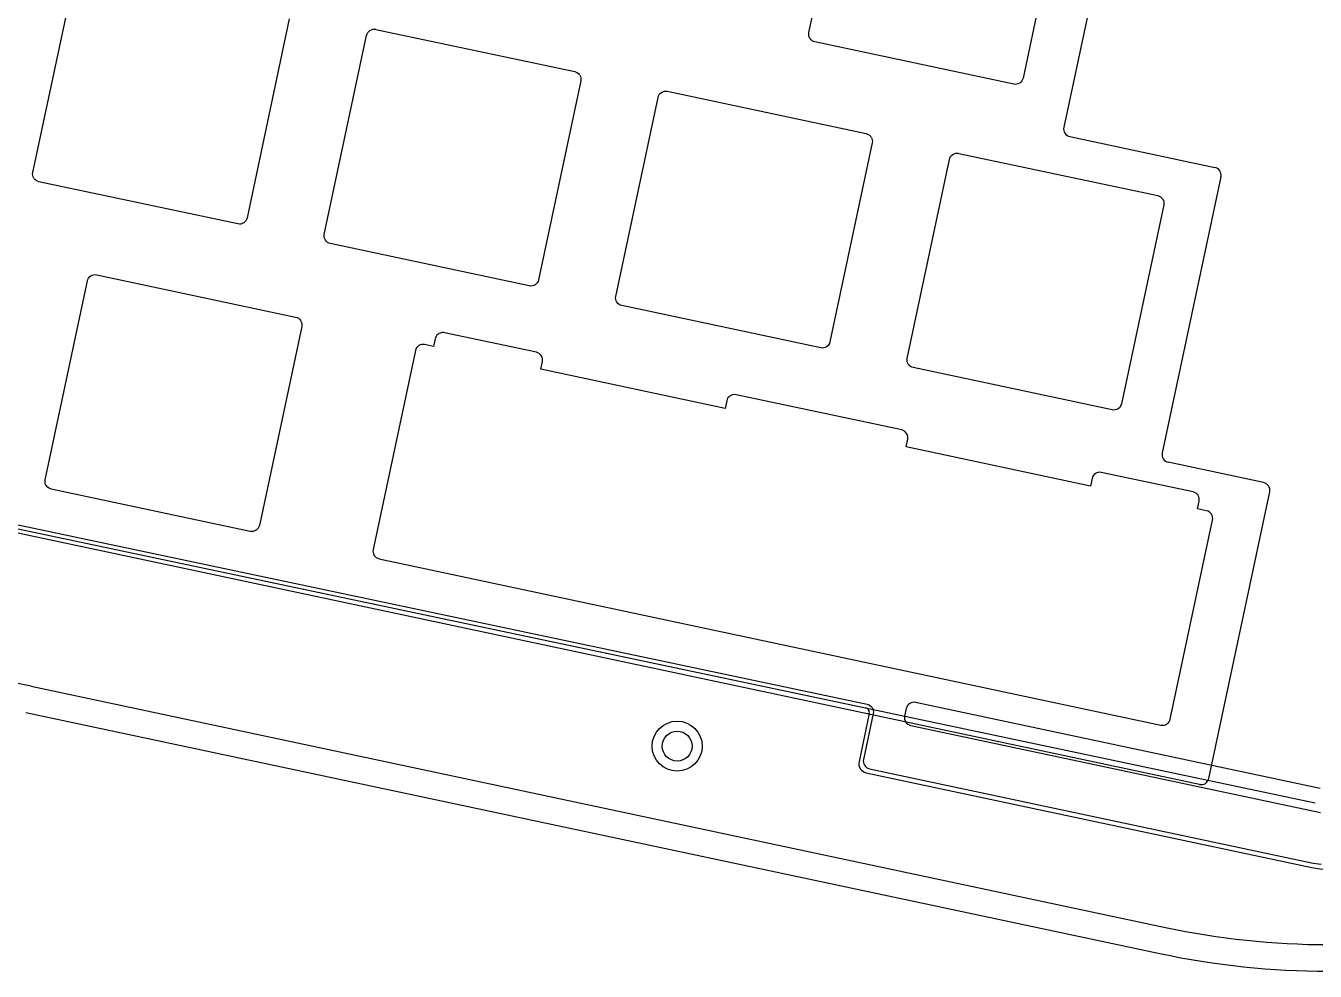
# Model space of a CAD drawing. Header units: millimetres. Extents: x -1 to 310, y 3 to 122.
# Drawn here: x 69.8 to 152.3, y 3.2 to 63.6 of the extents above; entities that cross this region are included whole.
import ezdxf

# ---------------------------------------------------------------- set-up
doc = ezdxf.new("R2010")
doc.units = ezdxf.units.MM
doc.layers.get('0').update_dxf_attribs({"lineweight": 25, "true_color": 0x000000})
for name, color, linetype, lineweight, true_color in [('00-top-close', 7, 'Continuous', 25, 0x000000), ('01-top-close', 7, 'Continuous', 25, 0x000000), ('02-gasket-slot', 7, 'Continuous', 25, 0x000000), ('03-gasket-slot', 7, 'Continuous', 25, 0x000000), ('04-gasket-slot', 7, 'Continuous', 25, 0x000000), ('05-bottom-close', 7, 'Continuous', 25, 0x000000), ('06-bottom-close', 7, 'Continuous', 25, 0x000000), ('07-bottom-close', 7, 'Continuous', 25, 0x000000), ('08-close-case', 7, 'Continuous', 25, 0x000000)]:
    doc.layers.add(name, color=color, linetype=linetype, lineweight=lineweight, true_color=true_color)

# ---------------------------------------------------------------- blocks, each defined once
blk = doc.blocks.new('plate')
for p, q in [((-33.332, -1.905), (-30.629, 10.811)), ((-33.331, -1.905), (-30.629, 10.811)), ((-16.935, 7.9), (-19.637, -4.816)), ((-16.935, 7.9), (-19.637, -4.816)), ((-82.945, -10.836), (-80.242, 1.88)), ((-82.945, -10.836), (-80.242, 1.88)), ((-66.548, -1.03), (-69.251, -13.746)), ((-66.548, -1.03), (-69.251, -13.746)), ((-64.312, -14.796), (-61.609, -2.08)), ((-64.312, -14.796), (-61.609, -2.08)), ((-61.609, -2.08), (-61.58, -1.987)), ((-61.609, -2.08), (-61.58, -1.987)), ((-61.58, -1.987), (-61.535, -1.904)), ((-61.58, -1.987), (-61.535, -1.904)), ((-61.535, -1.904), (-61.47, -1.827)), ((-61.535, -1.904), (-61.47, -1.827)), ((-61.47, -1.827), (-61.392, -1.764)), ((-61.47, -1.827), (-61.392, -1.764)), ((-61.392, -1.764), (-61.304, -1.718)), ((-61.392, -1.764), (-61.304, -1.718)), ((-61.304, -1.718), (-61.214, -1.692)), ((-61.304, -1.718), (-61.214, -1.692)), ((-61.214, -1.692), (-61.121, -1.683)), ((-61.214, -1.692), (-61.121, -1.683)), ((-61.121, -1.683), (-61.024, -1.693)), ((-61.121, -1.683), (-61.024, -1.693)), ((-61.016, -1.694), (-48.3, -4.397)), ((-61.016, -1.695), (-48.3, -4.397)), ((-33.342, -2.007), (-33.332, -1.909)), ((-33.342, -2.007), (-33.332, -1.909)), ((-33.335, -2.096), (-33.342, -2.007)), ((-33.335, -2.096), (-33.342, -2.007)), ((-33.309, -2.19), (-33.335, -2.096)), ((-33.309, -2.19), (-33.335, -2.096)), ((-33.262, -2.281), (-33.309, -2.19)), ((-33.262, -2.281), (-33.309, -2.19)), ((-33.195, -2.364), (-33.26, -2.285)), ((-33.195, -2.364), (-33.26, -2.285)), ((-33.122, -2.423), (-33.195, -2.364)), ((-33.122, -2.423), (-33.195, -2.364)), ((-33.04, -2.468), (-33.122, -2.423)), ((-33.04, -2.468), (-33.122, -2.423)), ((-32.946, -2.498), (-33.04, -2.468)), ((-32.946, -2.498), (-33.04, -2.468)), ((-20.231, -5.201), (-32.946, -2.498)), ((-20.231, -5.201), (-32.946, -2.498)), ((-48.3, -4.397), (-48.21, -4.426)), ((-48.3, -4.397), (-48.21, -4.426)), ((-48.21, -4.426), (-48.124, -4.472)), ((-48.21, -4.426), (-48.124, -4.472)), ((-48.124, -4.472), (-48.046, -4.537)), ((-48.124, -4.472), (-48.046, -4.537)), ((-48.046, -4.537), (-47.987, -4.611)), ((-48.046, -4.537), (-47.987, -4.611)), ((-47.985, -4.614), (-47.941, -4.698)), ((-47.985, -4.614), (-47.941, -4.698)), ((-47.941, -4.698), (-47.912, -4.795)), ((-47.941, -4.698), (-47.912, -4.795)), ((-47.904, -4.892), (-47.914, -4.986)), ((-47.904, -4.892), (-47.914, -4.986)), ((-47.912, -4.795), (-47.904, -4.892)), ((-47.912, -4.795), (-47.904, -4.892)), ((-19.667, -4.909), (-19.712, -4.992)), ((-19.667, -4.909), (-19.712, -4.992)), ((-19.637, -4.816), (-19.667, -4.909)), ((-19.637, -4.816), (-19.667, -4.909)), ((-47.915, -4.99), (-50.618, -17.706)), ((-47.915, -4.99), (-50.618, -17.706)), ((-42.836, -5.786), (-42.762, -5.726)), ((-42.836, -5.786), (-42.762, -5.726)), ((-42.759, -5.724), (-42.671, -5.679)), ((-42.759, -5.724), (-42.671, -5.679)), ((-42.671, -5.679), (-42.578, -5.652)), ((-42.671, -5.679), (-42.578, -5.652)), ((-42.578, -5.652), (-42.48, -5.643)), ((-42.578, -5.652), (-42.48, -5.643)), ((-42.48, -5.643), (-42.386, -5.654)), ((-42.48, -5.643), (-42.386, -5.654)), ((-42.383, -5.654), (-29.667, -8.357)), ((-42.383, -5.654), (-29.667, -8.357)), ((-20.126, -5.212), (-20.222, -5.203)), ((-20.126, -5.212), (-20.222, -5.203)), ((-20.032, -5.203), (-20.126, -5.212)), ((-20.032, -5.203), (-20.126, -5.212)), ((-19.943, -5.177), (-20.032, -5.203)), ((-19.943, -5.177), (-20.032, -5.203)), ((-19.854, -5.131), (-19.943, -5.177)), ((-19.854, -5.131), (-19.943, -5.177)), ((-19.776, -5.069), (-19.854, -5.131)), ((-19.776, -5.069), (-19.854, -5.131)), ((-19.712, -4.992), (-19.776, -5.069)), ((-19.712, -4.992), (-19.776, -5.069)), ((-45.678, -18.755), (-42.976, -6.039)), ((-45.678, -18.755), (-42.976, -6.039)), ((-42.976, -6.039), (-42.946, -5.946)), ((-42.976, -6.039), (-42.946, -5.946)), ((-42.946, -5.946), (-42.903, -5.867)), ((-42.946, -5.946), (-42.903, -5.867)), ((-42.903, -5.867), (-42.836, -5.786)), ((-42.903, -5.867), (-42.836, -5.786)), ((-29.281, -8.95), (-31.984, -21.666)), ((-29.282, -8.95), (-31.984, -21.666)), ((-29.667, -8.357), (-29.576, -8.386)), ((-29.667, -8.357), (-29.576, -8.386)), ((-29.576, -8.386), (-29.487, -8.434)), ((-29.576, -8.386), (-29.487, -8.434)), ((-29.487, -8.434), (-29.418, -8.491)), ((-29.487, -8.434), (-29.418, -8.491)), ((-29.418, -8.491), (-29.353, -8.571)), ((-29.418, -8.491), (-29.353, -8.571)), ((-29.351, -8.574), (-29.305, -8.665)), ((-29.351, -8.574), (-29.305, -8.665)), ((-29.305, -8.665), (-29.278, -8.759)), ((-29.305, -8.665), (-29.278, -8.759)), ((-29.271, -8.852), (-29.281, -8.946)), ((-29.271, -8.852), (-29.281, -8.946)), ((-29.278, -8.759), (-29.271, -8.852)), ((-29.278, -8.759), (-29.271, -8.852)), ((-24.316, -9.916), (-24.268, -9.826)), ((-24.316, -9.916), (-24.268, -9.826)), ((-24.268, -9.826), (-24.209, -9.754)), ((-24.268, -9.826), (-24.209, -9.754)), ((-24.209, -9.754), (-24.125, -9.686)), ((-24.209, -9.754), (-24.125, -9.686)), ((-24.125, -9.686), (-24.037, -9.641)), ((-24.125, -9.686), (-24.037, -9.641)), ((-24.037, -9.641), (-23.948, -9.615)), ((-24.037, -9.641), (-23.948, -9.615)), ((-23.948, -9.615), (-23.854, -9.606)), ((-23.948, -9.615), (-23.854, -9.606)), ((-23.854, -9.606), (-23.757, -9.615)), ((-23.854, -9.606), (-23.757, -9.615)), ((-23.749, -9.617), (-11.033, -12.32)), ((-23.749, -9.617), (-11.033, -12.32)), ((-27.045, -22.718), (-24.342, -10.002)), ((-27.045, -22.718), (-24.342, -10.002)), ((-24.342, -10.002), (-24.316, -9.916)), ((-24.342, -10.002), (-24.316, -9.916)), ((-82.956, -10.937), (-82.946, -10.84)), ((-82.956, -10.937), (-82.946, -10.84)), ((-82.949, -11.027), (-82.956, -10.937)), ((-82.949, -11.027), (-82.956, -10.937)), ((-82.922, -11.121), (-82.949, -11.027)), ((-82.922, -11.121), (-82.949, -11.027)), ((-82.875, -11.212), (-82.922, -11.121)), ((-82.875, -11.212), (-82.922, -11.121)), ((-82.811, -11.292), (-82.873, -11.215)), ((-82.811, -11.292), (-82.873, -11.215)), ((-82.739, -11.352), (-82.811, -11.292)), ((-82.739, -11.352), (-82.811, -11.292)), ((-82.65, -11.4), (-82.739, -11.352)), ((-82.65, -11.4), (-82.739, -11.352)), ((-82.56, -11.429), (-82.65, -11.4)), ((-82.56, -11.429), (-82.65, -11.4)), ((-69.844, -14.132), (-82.56, -11.429)), ((-69.844, -14.132), (-82.56, -11.429)), ((-11.033, -12.32), (-10.943, -12.348)), ((-11.033, -12.32), (-10.943, -12.348)), ((-10.943, -12.348), (-10.854, -12.397)), ((-10.943, -12.348), (-10.854, -12.397)), ((-10.648, -12.913), (-13.351, -25.628)), ((-10.648, -12.913), (-13.351, -25.629)), ((-10.854, -12.397), (-10.785, -12.454)), ((-10.854, -12.397), (-10.785, -12.454)), ((-10.785, -12.454), (-10.72, -12.533)), ((-10.785, -12.454), (-10.72, -12.533)), ((-10.718, -12.536), (-10.671, -12.627)), ((-10.718, -12.536), (-10.671, -12.627)), ((-10.671, -12.627), (-10.645, -12.721)), ((-10.671, -12.627), (-10.645, -12.721)), ((-10.637, -12.811), (-10.647, -12.909)), ((-10.637, -12.811), (-10.647, -12.909)), ((-10.645, -12.721), (-10.637, -12.811)), ((-10.645, -12.721), (-10.637, -12.811)), ((-69.391, -14), (-69.465, -14.06)), ((-69.391, -14), (-69.465, -14.06)), ((-69.328, -13.926), (-69.391, -14)), ((-69.328, -13.926), (-69.391, -14)), ((-69.281, -13.84), (-69.328, -13.926)), ((-69.281, -13.84), (-69.328, -13.926)), ((-69.251, -13.746), (-69.281, -13.84)), ((-69.251, -13.746), (-69.281, -13.84)), ((-69.742, -14.142), (-69.84, -14.132)), ((-69.742, -14.142), (-69.84, -14.132)), ((-69.649, -14.134), (-69.742, -14.142)), ((-69.649, -14.134), (-69.742, -14.142)), ((-69.555, -14.107), (-69.649, -14.134)), ((-69.555, -14.107), (-69.649, -14.134)), ((-69.468, -14.062), (-69.555, -14.107)), ((-69.468, -14.062), (-69.555, -14.107)), ((-64.323, -14.893), (-64.313, -14.799)), ((-64.323, -14.893), (-64.313, -14.799)), ((-64.314, -14.991), (-64.323, -14.893)), ((-64.314, -14.991), (-64.323, -14.893)), ((-64.287, -15.084), (-64.314, -14.991)), ((-64.287, -15.084), (-64.314, -14.991)), ((-64.242, -15.172), (-64.287, -15.084)), ((-64.242, -15.172), (-64.287, -15.084)), ((-64.178, -15.252), (-64.24, -15.175)), ((-64.178, -15.252), (-64.24, -15.175)), ((-64.106, -15.312), (-64.178, -15.252)), ((-64.106, -15.312), (-64.178, -15.252)), ((-64.021, -15.359), (-64.106, -15.312)), ((-64.021, -15.359), (-64.106, -15.312)), ((-63.927, -15.388), (-64.021, -15.359)), ((-63.927, -15.388), (-64.021, -15.359)), ((-51.211, -18.091), (-63.927, -15.388)), ((-51.211, -18.091), (-63.927, -15.389)), ((-82.155, -30.477), (-79.452, -17.761)), ((-82.155, -30.477), (-79.452, -17.762)), ((-79.452, -17.761), (-79.426, -17.675)), ((-79.452, -17.761), (-79.426, -17.675)), ((-79.426, -17.675), (-79.378, -17.585)), ((-79.426, -17.675), (-79.378, -17.585)), ((-79.378, -17.585), (-79.315, -17.51)), ((-79.378, -17.585), (-79.315, -17.51)), ((-79.315, -17.51), (-79.239, -17.448)), ((-79.315, -17.51), (-79.239, -17.448)), ((-79.236, -17.446), (-79.148, -17.401)), ((-79.236, -17.446), (-79.148, -17.401)), ((-79.148, -17.401), (-79.058, -17.375)), ((-79.148, -17.401), (-79.058, -17.375)), ((-79.058, -17.375), (-78.957, -17.365)), ((-79.058, -17.375), (-78.957, -17.365)), ((-78.957, -17.365), (-78.863, -17.376)), ((-78.957, -17.365), (-78.863, -17.376)), ((-78.859, -17.376), (-66.143, -20.079)), ((-78.859, -17.376), (-66.143, -20.079)), ((-51.106, -18.102), (-51.203, -18.093)), ((-51.106, -18.102), (-51.203, -18.093)), ((-51.005, -18.092), (-51.106, -18.102)), ((-51.005, -18.092), (-51.106, -18.102)), ((-50.909, -18.062), (-51.005, -18.092)), ((-50.909, -18.062), (-51.005, -18.092)), ((-50.828, -18.017), (-50.909, -18.062)), ((-50.828, -18.017), (-50.909, -18.062)), ((-50.757, -17.959), (-50.828, -18.017)), ((-50.757, -17.959), (-50.828, -18.017)), ((-50.697, -17.888), (-50.757, -17.959)), ((-50.697, -17.888), (-50.757, -17.959)), ((-50.647, -17.799), (-50.697, -17.888)), ((-50.647, -17.799), (-50.697, -17.888)), ((-50.618, -17.706), (-50.647, -17.799)), ((-50.618, -17.706), (-50.647, -17.799)), ((-45.689, -18.849), (-45.679, -18.759)), ((-45.689, -18.849), (-45.679, -18.759)), ((-45.682, -18.947), (-45.689, -18.849)), ((-45.682, -18.947), (-45.689, -18.849)), ((-45.654, -19.044), (-45.682, -18.947)), ((-45.654, -19.044), (-45.682, -18.947)), ((-45.609, -19.132), (-45.654, -19.044)), ((-45.609, -19.132), (-45.654, -19.044)), ((-45.542, -19.214), (-45.607, -19.135)), ((-45.542, -19.214), (-45.607, -19.135)), ((-45.469, -19.274), (-45.542, -19.214)), ((-45.469, -19.274), (-45.542, -19.214)), ((-45.387, -19.319), (-45.469, -19.274)), ((-45.387, -19.319), (-45.469, -19.274)), ((-45.293, -19.348), (-45.387, -19.319)), ((-45.293, -19.348), (-45.387, -19.319)), ((-32.577, -22.051), (-45.293, -19.348)), ((-32.577, -22.051), (-45.293, -19.348)), ((-66.143, -20.079), (-66.053, -20.108)), ((-66.143, -20.079), (-66.053, -20.108)), ((-66.053, -20.108), (-65.971, -20.152)), ((-66.053, -20.108), (-65.971, -20.152)), ((-65.971, -20.152), (-65.895, -20.214)), ((-65.971, -20.152), (-65.895, -20.214)), ((-65.895, -20.214), (-65.83, -20.293)), ((-65.895, -20.214), (-65.83, -20.293)), ((-65.828, -20.296), (-65.783, -20.383)), ((-65.828, -20.296), (-65.783, -20.383)), ((-65.783, -20.383), (-65.756, -20.477)), ((-65.783, -20.383), (-65.756, -20.477)), ((-65.747, -20.574), (-65.758, -20.668)), ((-65.747, -20.574), (-65.758, -20.668)), ((-65.756, -20.477), (-65.747, -20.574)), ((-65.756, -20.477), (-65.747, -20.574)), ((-65.758, -20.672), (-68.461, -33.388)), ((-65.758, -20.672), (-68.461, -33.388)), ((-57.194, -21.389), (-57.215, -21.459)), ((-57.194, -21.389), (-57.215, -21.459)), ((-57.157, -21.313), (-57.194, -21.389)), ((-57.157, -21.313), (-57.194, -21.389)), ((-57.107, -21.244), (-57.157, -21.313)), ((-57.107, -21.244), (-57.157, -21.313)), ((-57.053, -21.19), (-57.107, -21.244)), ((-57.053, -21.19), (-57.107, -21.244)), ((-56.979, -21.138), (-57.053, -21.19)), ((-56.979, -21.138), (-57.053, -21.19)), ((-56.909, -21.104), (-56.979, -21.138)), ((-56.909, -21.104), (-56.979, -21.138)), ((-56.834, -21.081), (-56.909, -21.104)), ((-56.834, -21.081), (-56.909, -21.104)), ((-56.754, -21.071), (-56.834, -21.081)), ((-56.754, -21.071), (-56.834, -21.081)), ((-56.754, -21.071), (-56.754, -21.071)), ((-56.754, -21.071), (-56.754, -21.071)), ((-56.687, -21.072), (-56.752, -21.071)), ((-56.687, -21.072), (-56.752, -21.071)), ((-56.624, -21.081), (-56.687, -21.072)), ((-56.624, -21.081), (-56.687, -21.072)), ((-50.755, -22.328), (-56.624, -21.081)), ((-50.755, -22.328), (-56.624, -21.081)), ((-58.488, -22.218), (-61.191, -34.934)), ((-58.488, -22.218), (-61.191, -34.934)), ((-58.456, -22.118), (-58.486, -22.21)), ((-58.456, -22.118), (-58.486, -22.21)), ((-58.405, -22.03), (-58.456, -22.118)), ((-58.405, -22.03), (-58.456, -22.118)), ((-58.338, -21.955), (-58.405, -22.03)), ((-58.338, -21.955), (-58.405, -22.03)), ((-58.265, -21.899), (-58.338, -21.955)), ((-58.265, -21.899), (-58.338, -21.955)), ((-58.176, -21.854), (-58.265, -21.899)), ((-58.176, -21.854), (-58.265, -21.899)), ((-58.086, -21.83), (-58.176, -21.854)), ((-58.086, -21.83), (-58.176, -21.854)), ((-57.984, -21.822), (-58.086, -21.83)), ((-57.984, -21.822), (-58.086, -21.83)), ((-57.895, -21.833), (-57.984, -21.822)), ((-57.895, -21.833), (-57.984, -21.822)), ((-57.321, -21.955), (-57.895, -21.833)), ((-57.321, -21.955), (-57.895, -21.833)), ((-57.217, -21.466), (-57.321, -21.955)), ((-57.217, -21.466), (-57.321, -21.955)), ((-32.476, -22.062), (-32.573, -22.052)), ((-32.476, -22.062), (-32.573, -22.052)), ((-32.378, -22.053), (-32.476, -22.062)), ((-32.378, -22.053), (-32.476, -22.062)), ((-32.289, -22.027), (-32.378, -22.053)), ((-32.289, -22.027), (-32.378, -22.053)), ((-32.201, -21.982), (-32.289, -22.027)), ((-32.201, -21.982), (-32.289, -22.027)), ((-32.121, -21.917), (-32.198, -21.979)), ((-32.121, -21.917), (-32.198, -21.979)), ((-32.059, -21.842), (-32.121, -21.917)), ((-32.059, -21.842), (-32.121, -21.917)), ((-32.014, -21.76), (-32.059, -21.842)), ((-32.014, -21.76), (-32.059, -21.842)), ((-31.984, -21.666), (-32.014, -21.76)), ((-31.984, -21.666), (-32.014, -21.76)), ((-50.655, -22.361), (-50.747, -22.33)), ((-50.655, -22.361), (-50.747, -22.33)), ((-50.572, -22.407), (-50.655, -22.361)), ((-50.572, -22.407), (-50.655, -22.361)), ((-50.502, -22.467), (-50.572, -22.407)), ((-50.502, -22.467), (-50.572, -22.407)), ((-50.439, -22.545), (-50.502, -22.467)), ((-50.439, -22.545), (-50.502, -22.467)), ((-50.473, -23.411), (-50.369, -22.921)), ((-50.473, -23.411), (-50.369, -22.921)), ((-50.391, -22.641), (-50.439, -22.545)), ((-50.391, -22.641), (-50.439, -22.545)), ((-50.366, -22.73), (-50.391, -22.641)), ((-50.366, -22.73), (-50.391, -22.641)), ((-50.369, -22.921), (-50.358, -22.825)), ((-50.369, -22.921), (-50.358, -22.825)), ((-50.358, -22.825), (-50.366, -22.73)), ((-50.358, -22.825), (-50.366, -22.73)), ((-27.056, -22.82), (-27.046, -22.722)), ((-27.056, -22.82), (-27.046, -22.722)), ((-27.048, -22.909), (-27.056, -22.82)), ((-27.048, -22.909), (-27.056, -22.82)), ((-27.022, -23.003), (-27.048, -22.909)), ((-27.022, -23.003), (-27.048, -22.909)), ((-26.975, -23.094), (-27.022, -23.003)), ((-26.975, -23.094), (-27.022, -23.003)), ((-38.687, -25.916), (-50.473, -23.411)), ((-38.687, -25.916), (-50.473, -23.411)), ((-26.911, -23.174), (-26.973, -23.097)), ((-26.911, -23.174), (-26.973, -23.097)), ((-26.839, -23.234), (-26.911, -23.174)), ((-26.839, -23.234), (-26.911, -23.174)), ((-26.75, -23.282), (-26.839, -23.234)), ((-26.75, -23.282), (-26.839, -23.234)), ((-26.66, -23.311), (-26.75, -23.282)), ((-26.66, -23.311), (-26.75, -23.282)), ((-13.944, -26.014), (-26.66, -23.311)), ((-13.944, -26.014), (-26.66, -23.311)), ((-38.583, -25.426), (-38.687, -25.916)), ((-38.583, -25.426), (-38.687, -25.916)), ((-38.55, -25.326), (-38.581, -25.418)), ((-38.55, -25.326), (-38.581, -25.418)), ((-38.504, -25.244), (-38.55, -25.326)), ((-38.504, -25.244), (-38.55, -25.326)), ((-38.438, -25.168), (-38.504, -25.244)), ((-38.438, -25.168), (-38.504, -25.244)), ((-38.36, -25.107), (-38.438, -25.168)), ((-38.36, -25.107), (-38.438, -25.168)), ((-38.277, -25.066), (-38.36, -25.107)), ((-38.277, -25.066), (-38.36, -25.107)), ((-38.188, -25.04), (-38.277, -25.066)), ((-38.188, -25.04), (-38.277, -25.066)), ((-38.087, -25.031), (-38.188, -25.04)), ((-38.087, -25.031), (-38.188, -25.04)), ((-37.99, -25.041), (-38.087, -25.031)), ((-37.99, -25.041), (-38.087, -25.031)), ((-27.4, -27.293), (-37.99, -25.041)), ((-27.4, -27.293), (-37.99, -25.041)), ((-13.847, -26.025), (-13.936, -26.015)), ((-13.847, -26.025), (-13.936, -26.015)), ((-13.745, -26.016), (-13.847, -26.025)), ((-13.745, -26.016), (-13.847, -26.025)), ((-13.649, -25.987), (-13.745, -26.016)), ((-13.649, -25.987), (-13.745, -26.016)), ((-13.561, -25.94), (-13.649, -25.987)), ((-13.561, -25.94), (-13.649, -25.987)), ((-13.484, -25.876), (-13.561, -25.94)), ((-13.484, -25.876), (-13.561, -25.94)), ((-13.425, -25.804), (-13.484, -25.876)), ((-13.425, -25.804), (-13.484, -25.876)), ((-13.383, -25.729), (-13.425, -25.804)), ((-13.383, -25.729), (-13.425, -25.804)), ((-13.351, -25.628), (-13.383, -25.729)), ((-13.351, -25.628), (-13.383, -25.729)), ((-27.3, -27.325), (-27.392, -27.294)), ((-27.3, -27.325), (-27.392, -27.294)), ((-27.218, -27.371), (-27.3, -27.325)), ((-27.218, -27.371), (-27.3, -27.325)), ((-27.147, -27.431), (-27.218, -27.371)), ((-27.147, -27.431), (-27.218, -27.371)), ((-27.085, -27.509), (-27.147, -27.431)), ((-27.085, -27.509), (-27.147, -27.431)), ((-27.119, -28.375), (-27.015, -27.885)), ((-27.119, -28.375), (-27.015, -27.885)), ((-27.042, -27.591), (-27.085, -27.509)), ((-27.042, -27.591), (-27.085, -27.509)), ((-27.013, -27.687), (-27.042, -27.591)), ((-27.013, -27.687), (-27.042, -27.591)), ((-27.015, -27.885), (-27.004, -27.789)), ((-27.015, -27.885), (-27.004, -27.789)), ((-27.004, -27.789), (-27.013, -27.687)), ((-27.004, -27.789), (-27.013, -27.687)), ((-15.334, -30.88), (-27.119, -28.375)), ((-15.334, -30.88), (-27.119, -28.375)), ((-82.166, -30.582), (-82.157, -30.485)), ((-82.166, -30.582), (-82.157, -30.485)), ((-15.23, -30.391), (-15.334, -30.88)), ((-15.23, -30.391), (-15.334, -30.88)), ((-15.2, -30.297), (-15.229, -30.387)), ((-15.2, -30.297), (-15.229, -30.387)), ((-15.155, -30.215), (-15.2, -30.297)), ((-15.155, -30.215), (-15.2, -30.297)), ((-15.093, -30.14), (-15.155, -30.215)), ((-15.093, -30.14), (-15.155, -30.215)), ((-15.013, -30.075), (-15.093, -30.14)), ((-15.013, -30.075), (-15.093, -30.14)), ((-14.922, -30.029), (-15.01, -30.073)), ((-14.922, -30.029), (-15.01, -30.073)), ((-14.832, -30.003), (-14.922, -30.029)), ((-14.832, -30.003), (-14.922, -30.029)), ((-14.738, -29.995), (-14.832, -30.003)), ((-14.738, -29.995), (-14.832, -30.003)), ((-14.636, -30.006), (-14.738, -29.995)), ((-14.636, -30.006), (-14.738, -29.995)), ((-8.768, -31.253), (-14.636, -30.006)), ((-8.768, -31.253), (-14.636, -30.006)), ((-82.156, -30.684), (-82.166, -30.582)), ((-82.156, -30.684), (-82.166, -30.582)), ((-82.125, -30.779), (-82.156, -30.684)), ((-82.125, -30.779), (-82.156, -30.684)), ((-82.081, -30.86), (-82.125, -30.779)), ((-82.081, -30.86), (-82.125, -30.779)), ((-82.023, -30.932), (-82.081, -30.86)), ((-82.023, -30.932), (-82.081, -30.86)), ((-81.946, -30.996), (-82.023, -30.932)), ((-81.946, -30.996), (-82.023, -30.932)), ((-81.863, -31.041), (-81.946, -30.996)), ((-81.863, -31.041), (-81.946, -30.996)), ((-81.77, -31.07), (-81.863, -31.041)), ((-81.77, -31.07), (-81.863, -31.041)), ((-69.054, -33.773), (-81.77, -31.07)), ((-69.054, -33.773), (-81.77, -31.07)), ((-8.674, -31.283), (-8.764, -31.254)), ((-8.674, -31.283), (-8.764, -31.254)), ((-8.582, -31.334), (-8.674, -31.283)), ((-8.582, -31.334), (-8.674, -31.283)), ((-8.511, -31.396), (-8.582, -31.334)), ((-8.511, -31.396), (-8.582, -31.334)), ((-8.452, -31.47), (-8.511, -31.396)), ((-8.452, -31.47), (-8.511, -31.396)), ((-8.486, -32.335), (-8.383, -31.846)), ((-8.486, -32.335), (-8.383, -31.846)), ((-8.405, -31.561), (-8.45, -31.473)), ((-8.405, -31.561), (-8.45, -31.473)), ((-8.379, -31.655), (-8.405, -31.561)), ((-8.379, -31.655), (-8.405, -31.561)), ((-8.383, -31.846), (-8.372, -31.752)), ((-8.383, -31.846), (-8.372, -31.752)), ((-8.372, -31.752), (-8.379, -31.655)), ((-8.372, -31.752), (-8.379, -31.655)), ((-87.094, -32.693), (-29.603, -44.819)), ((-7.912, -32.457), (-8.486, -32.335)), ((-7.912, -32.457), (-8.486, -32.335)), ((-7.812, -32.49), (-7.904, -32.459)), ((-7.812, -32.49), (-7.904, -32.459)), ((-7.73, -32.536), (-7.812, -32.49)), ((-7.73, -32.536), (-7.812, -32.49)), ((-7.654, -32.602), (-7.73, -32.536)), ((-7.654, -32.602), (-7.73, -32.536)), ((-7.597, -32.674), (-7.654, -32.602)), ((-7.597, -32.674), (-7.654, -32.602)), ((-7.551, -32.763), (-7.597, -32.674)), ((-7.551, -32.763), (-7.597, -32.674)), ((-7.524, -32.859), (-7.551, -32.763)), ((-7.524, -32.859), (-7.551, -32.763)), ((-7.527, -33.05), (-7.516, -32.961)), ((-7.527, -33.05), (-7.516, -32.961)), ((-7.516, -32.961), (-7.524, -32.859)), ((-7.516, -32.961), (-7.524, -32.859)), ((-68.956, -33.784), (-69.05, -33.774)), ((-68.956, -33.784), (-69.05, -33.774)), ((-68.855, -33.775), (-68.956, -33.784)), ((-68.855, -33.775), (-68.956, -33.784)), ((-68.762, -33.747), (-68.855, -33.775)), ((-68.762, -33.747), (-68.855, -33.775)), ((-68.678, -33.704), (-68.762, -33.747)), ((-68.678, -33.704), (-68.762, -33.747)), ((-68.601, -33.642), (-68.675, -33.701)), ((-68.601, -33.642), (-68.675, -33.701)), ((-68.534, -33.561), (-68.601, -33.642)), ((-68.534, -33.561), (-68.601, -33.642)), ((-68.49, -33.478), (-68.534, -33.561)), ((-68.49, -33.478), (-68.534, -33.561)), ((-68.461, -33.388), (-68.49, -33.478)), ((-68.461, -33.388), (-68.49, -33.478)), ((-10.23, -45.766), (-7.527, -33.05)), ((-10.23, -45.766), (-7.527, -33.05)), ((-61.191, -34.934), (-61.202, -35.032)), ((-61.191, -34.934), (-61.202, -35.032)), ((-61.202, -35.032), (-61.194, -35.129)), ((-61.202, -35.032), (-61.194, -35.129)), ((-61.194, -35.129), (-61.168, -35.219)), ((-61.194, -35.129), (-61.168, -35.219)), ((-61.168, -35.219), (-61.124, -35.307)), ((-61.168, -35.219), (-61.124, -35.307)), ((-61.122, -35.31), (-61.063, -35.384)), ((-61.122, -35.31), (-61.063, -35.384)), ((-61.063, -35.384), (-60.992, -35.446)), ((-61.063, -35.384), (-60.992, -35.446)), ((-60.992, -35.446), (-60.907, -35.494)), ((-60.992, -35.446), (-60.907, -35.494)), ((-60.907, -35.494), (-60.81, -35.526)), ((-60.907, -35.494), (-60.81, -35.526)), ((-60.806, -35.527), (-10.823, -46.151)), ((-60.806, -35.527), (-10.823, -46.151)), ((-29.603, -44.819), (-29.513, -44.847)), ((-29.513, -44.847), (-29.427, -44.894)), ((-29.427, -44.894), (-29.352, -44.956)), ((-29.352, -44.956), (-29.29, -45.032)), ((-29.288, -45.035), (-29.241, -45.126)), ((-29.241, -45.126), (-29.215, -45.22)), ((-29.207, -45.313), (-29.217, -45.407)), ((-29.215, -45.22), (-29.207, -45.313)), ((-27.106, -45.094), (-27.21, -45.583)), ((-27.077, -45.001), (-27.104, -45.085)), ((-27.027, -44.911), (-27.077, -45.001)), ((-26.961, -44.835), (-27.027, -44.911)), ((-26.883, -44.774), (-26.961, -44.835)), ((-26.793, -44.73), (-26.883, -44.774)), ((-26.704, -44.705), (-26.793, -44.73)), ((-26.61, -44.697), (-26.704, -44.705)), ((-26.513, -44.708), (-26.61, -44.697)), ((-0.637, -50.208), (-26.513, -44.708)), ((-29.218, -45.411), (-29.842, -48.346)), ((-27.21, -45.583), (-27.221, -45.68)), ((-27.221, -45.68), (-27.212, -45.778)), ((-27.212, -45.778), (-27.185, -45.871)), ((-27.185, -45.871), (-27.142, -45.955)), ((-27.14, -45.959), (-27.084, -46.03)), ((-27.084, -46.03), (-27.01, -46.094)), ((-27.01, -46.094), (-26.922, -46.144)), ((-26.922, -46.144), (-26.829, -46.175)), ((-10.823, -46.151), (-10.725, -46.162)), ((-10.823, -46.151), (-10.725, -46.162)), ((-10.725, -46.162), (-10.628, -46.154)), ((-10.725, -46.162), (-10.628, -46.154)), ((-10.628, -46.154), (-10.534, -46.127)), ((-10.628, -46.154), (-10.534, -46.127)), ((-10.534, -46.127), (-10.45, -46.084)), ((-10.534, -46.127), (-10.45, -46.084)), ((-10.447, -46.082), (-10.37, -46.02)), ((-10.447, -46.082), (-10.37, -46.02)), ((-10.37, -46.02), (-10.307, -45.945)), ((-10.37, -46.02), (-10.307, -45.945)), ((-10.307, -45.945), (-10.258, -45.856)), ((-10.307, -45.945), (-10.258, -45.856)), ((-10.258, -45.856), (-10.231, -45.77)), ((-10.258, -45.856), (-10.231, -45.77)), ((-26.825, -46.176), (-0.621, -51.738)), ((-29.842, -48.346), (-29.853, -48.434)), ((-29.853, -48.434), (-29.845, -48.537)), ((-29.845, -48.537), (-29.818, -48.633)), ((-29.818, -48.633), (-29.772, -48.722)), ((-29.772, -48.722), (-29.71, -48.8)), ((-29.71, -48.8), (-29.639, -48.86)), ((-29.639, -48.86), (-29.557, -48.906)), ((-29.557, -48.906), (-29.465, -48.937)), ((-29.457, -48.939), (-1.09, -54.968)), ((-1.09, -54.968), (-0.589, -55.047))]:
    blk.add_line(p, q)

msp = doc.modelspace()

# ---------------------------------------------------------------- linework, layer by layer
at = {"layer": '00-top-close'}
for p, q in [((139.937, 74.774), (136.184, 57.117)), ((136.569, 56.524), (145.838, 54.554)), ((146.223, 53.961), (142.471, 36.307)), ((148.959, 34.417), (142.856, 35.714)), ((145.452, 15.511), (149.344, 33.824)), ((144.859, 15.126), (65.322, 32.032)), ((70.175, 21.397), (142.68, 5.986))]:
    msp.add_line(p, q, dxfattribs=at)
msp.add_circle((111.465, 17.577), 0.956, dxfattribs=at)
for centre, radius, start, end in [((136.673, 57.013), 0.5, 168.00005, 258.00001), ((145.734, 54.065), 0.5, 348.00001, 78.00001), ((142.96, 36.203), 0.5, 167.99998, 257.99983), ((148.855, 33.928), 0.5, 348.00068, 77.99983), ((59.78, -27.51), 50, 78.00006, 90), ((144.963, 15.615), 0.5, 258.00013, 348.00068), ((153.076, 54.893), 50, 258.00006, 281.99994)]:
    msp.add_arc(centre, radius, start, end, dxfattribs=at)
at = {"layer": '01-top-close'}
for p, q in [((66.22, 32.103), (152.254, 13.957)), ((69.822, 19.734), (142.327, 4.323))]:
    msp.add_line(p, q, dxfattribs=at)
msp.add_circle((111.465, 17.577), 1.6, dxfattribs=at)
msp.add_arc((153.076, 54.893), 51.7, 258.00006, 281.99994, dxfattribs=at)
at = {"layer": '02-gasket-slot'}
for p, q in [((66.22, 32.103), (123.512, 20.019)), ((69.822, 19.734), (142.327, 4.323)), ((123.744, 19.663), (123.089, 16.583)), ((123.551, 15.871), (152.036, 9.816))]:
    msp.add_line(p, q, dxfattribs=at)
msp.add_circle((111.465, 17.577), 1.6, dxfattribs=at)
for centre, radius, start, end in [((123.45, 19.725), 0.3, 348.00021, 78.09009), ((123.676, 16.458), 0.6, 168.00021, 258.00006), ((153.076, 14.707), 5, 258.00006, 281.99994), ((153.076, 54.893), 51.7, 258.00006, 281.99994)]:
    msp.add_arc(centre, radius, start, end, dxfattribs=at)
at = {"layer": '03-gasket-slot'}
for p, q in [((66.22, 32.103), (123.512, 20.019)), ((69.822, 19.734), (142.327, 4.323)), ((123.744, 19.663), (123.089, 16.583)), ((123.551, 15.871), (152.036, 9.816))]:
    msp.add_line(p, q, dxfattribs=at)
msp.add_circle((111.465, 17.577), 1.6, dxfattribs=at)
for centre, radius, start, end in [((123.45, 19.725), 0.3, 348.00021, 78.09009), ((123.676, 16.458), 0.6, 168.00021, 258.00006), ((153.076, 14.707), 5, 258.00006, 281.99994), ((153.076, 54.893), 51.7, 258.00006, 281.99994)]:
    msp.add_arc(centre, radius, start, end, dxfattribs=at)
at = {"layer": '04-gasket-slot'}
for p, q in [((66.22, 32.103), (123.512, 20.019)), ((69.822, 19.734), (142.327, 4.323)), ((123.744, 19.663), (123.089, 16.583)), ((123.551, 15.871), (152.036, 9.816))]:
    msp.add_line(p, q, dxfattribs=at)
msp.add_circle((111.465, 17.577), 1.6, dxfattribs=at)
for centre, radius, start, end in [((123.45, 19.725), 0.3, 348.00021, 78.09009), ((123.676, 16.458), 0.6, 168.00021, 258.00006), ((153.076, 14.707), 5, 258.00006, 281.99994), ((153.076, 54.893), 51.7, 258.00006, 281.99994)]:
    msp.add_arc(centre, radius, start, end, dxfattribs=at)
at = {"layer": '05-bottom-close'}
for p, q in [((66.22, 32.103), (152.254, 13.957)), ((69.822, 19.734), (142.327, 4.323))]:
    msp.add_line(p, q, dxfattribs=at)
msp.add_circle((111.465, 17.577), 1.6, dxfattribs=at)
msp.add_arc((153.076, 54.893), 51.7, 258.00006, 281.99994, dxfattribs=at)
at = {"layer": '06-bottom-close'}
for p, q in [((66.22, 32.103), (152.254, 13.957)), ((69.822, 19.734), (142.327, 4.323))]:
    msp.add_line(p, q, dxfattribs=at)
msp.add_circle((111.465, 17.577), 1.6, dxfattribs=at)
msp.add_arc((153.076, 54.893), 51.7, 258.00006, 281.99994, dxfattribs=at)
at = {"layer": '07-bottom-close'}
for p, q in [((66.22, 32.103), (152.254, 13.957)), ((69.822, 19.734), (142.327, 4.323))]:
    msp.add_line(p, q, dxfattribs=at)
msp.add_circle((111.465, 17.577), 1.6, dxfattribs=at)
msp.add_arc((153.076, 54.893), 51.7, 258.00006, 281.99994, dxfattribs=at)
at = {"layer": '08-close-case'}
msp.add_line((69.822, 19.734), (142.327, 4.323), dxfattribs=at)
msp.add_circle((111.465, 17.577), 0.956, dxfattribs=at)
msp.add_arc((153.076, 54.893), 51.7, 258.00006, 281.99994, dxfattribs=at)

# ---------------------------------------------------------------- block references
msp.add_blockref('plate', (153.217, 65.072))

doc.saveas('drawing.dxf')
